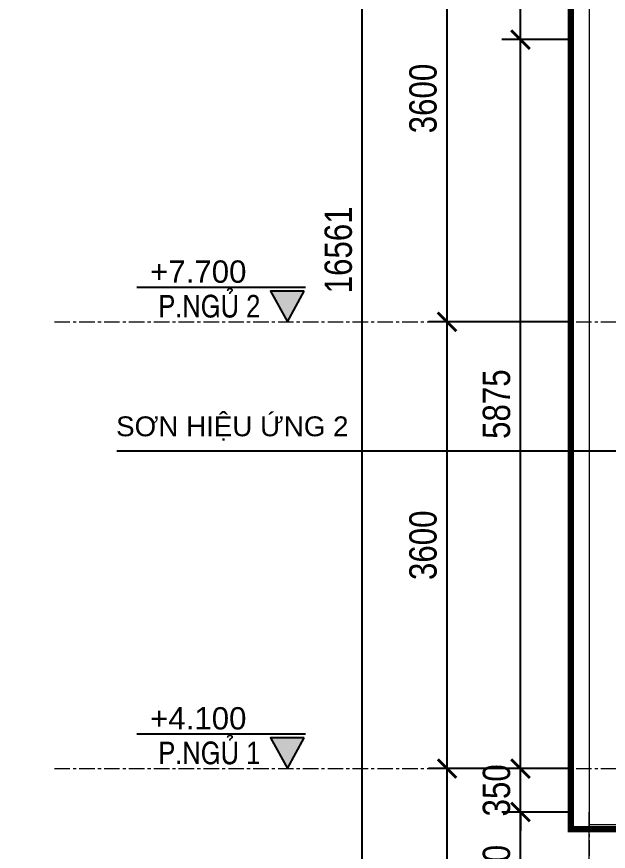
# Model space of a CAD drawing. Header units: inches. Extents: x 236662 to 497023, y -248575 to 81795.
# Drawn here: x 287752 to 292515, y -96818 to -90092 of the extents above; entities that cross this region are included whole.
import ezdxf
from ezdxf.enums import TextEntityAlignment as Align

# ---------------------------------------------------------------- set-up
doc = ezdxf.new("R2010")
doc.units = ezdxf.units.IN
doc.header["$LTSCALE"] = 10
doc.header["$MEASUREMENT"] = 0
doc.linetypes.add('ACAD_ISO02W100', pattern=[15, 12, -3])
doc.linetypes.add('CENTER', pattern=[2, 1.25, -0.25, 0.25, -0.25])
for name, color, linetype in [('01. HP_TEXT', 9, 'Continuous'), ('07. HP_KY HIEU', 43, 'Continuous'), ('08. HP_DIM', 118, 'Continuous'), ('K-THUOC', 8, 'Continuous')]:
    doc.layers.add(name, color=color, linetype=linetype)
for name, color, linetype, lineweight in [('02. HP_BE TONG', 1, 'Continuous', 35), ('03. HP_TUONG', 2, 'Continuous', 35), ('05. HP_TRUC', 251, 'CENTER', 5), ('06. HP_THAY 1', 134, 'Continuous', 15)]:
    doc.layers.add(name, color=color, linetype=linetype, lineweight=lineweight)
doc.styles.add('BIM STANDARDS', font='VAVOB.TTF')
doc.styles.add('Dimtext', font='vni.common.VAVON.ttf')
doc.styles.add('TEXT (none)', font='arial.ttf')
doc.styles.add('text2', font='VHELVCN.TTF')
doc.styles.add('VN-HELVE', font='VHELVEN.TTF')
doc.dimstyles.new('AL-100', dxfattribs={"dimtxt": 220, "dimasz": 150, "dimexe": 150, "dimexo": 150, "dimgap": 80, "dimtad": 1, "dimdec": 0, "dimzin": 9, "dimtxsty": 'text2', "dimblk": 'ARCHTICK', "dimcen": 1, "dimdle": 150, "dimclrd": 256, "dimclre": 256, "dimclrt": 7, "dimadec": 0, "dimazin": 0, "dimtfac": 1, "dimtdec": 0, "dimtix": 1, "dimtmove": 2, "dimatfit": 3, "dimldrblk": 'ARCHTICK', "dimfxl": 1, "dimtolj": 1, "dimtzin": 0, "dimlwd": -1, "dimlwe": -1, "dimarcsym": 0})
doc.dimstyles.new('BAN VE CUA 100', dxfattribs={"dimscale": 0, "dimtxt": 90, "dimasz": 50, "dimexe": 20, "dimexo": 50, "dimgap": 30, "dimtad": 1, "dimdec": 0, "dimdsep": 46, "dimtxsty": 'Dimtext', "dimblk": 'ARCHTICK', "dimcen": 250, "dimdle": 20, "dimclrd": 256, "dimclre": 256, "dimclrt": 7, "dimadec": 0, "dimazin": 0, "dimtfac": 1, "dimtdec": 0, "dimtix": 1, "dimtmove": 2, "dimatfit": 3, "dimfxl": 1, "dimtolj": 1, "dimarcsym": 0})

# ---------------------------------------------------------------- blocks, each defined once
blk = doc.blocks.new('KHUNG TEN A-3')
at = {"layer": '02. HP_BE TONG', "color": 1, "const_width": 0.5}
blk.add_lwpolyline([(15, 5), (415, 5), (415, 292), (15, 292)], close=True, dxfattribs=at)
at = {"layer": '06. HP_THAY 1'}
blk.add_lwpolyline([(0, 297), (420, 297), (420, 0), (0, 0)], close=True, dxfattribs=at)
at = {"layer": 'Defpoints'}
blk.add_lwpolyline([(0, 0), (420, 0), (420, 297), (0, 297)], close=True, dxfattribs=at)
blk = doc.blocks.new('ghi chu caoi tang')
at = {"ltscale": 100}
blk.add_lwpolyline([(613795.8, -45420), (612834, -45420)], dxfattribs=at)
at = {"flags": 128}
blk.add_lwpolyline([(613789.3, -45441.7), (613597, -45441.7), (613693.2, -45616.7)], close=True, dxfattribs=at)
blk.add_lwpolyline([(613789.3, -45441.7), (613597, -45441.7), (613693.2, -45616.7)], close=True, dxfattribs=at)
blk.add_solid([(613693.2, -45616.7), (613597, -45441.7), (613789.3, -45441.7)])
blk.add_solid([(613693.2, -45616.7), (613597, -45441.7), (613789.3, -45441.7)])
at = {"style": 'BIM STANDARDS'}
for p in [(613088.5, -45361.5), (613088.5, -45706.8)]:
    blk.add_attdef('COS-VEF', text='', height=176.8, dxfattribs=at).set_placement(p, align=Align.CENTER)
blk = doc.blocks.new('_ArchTick')
at = {"color": 0, "linetype": 'ByBlock', "const_width": 0.15}
blk.add_lwpolyline([(-0.5, -0.5), (0.5, 0.5)], dxfattribs=at)
blk = doc.blocks.new('*D249')
at = {"layer": '08. HP_DIM', "transparency": 16777216}
for p, q in [((291216.5, -100401.7), (291216.5, -96001.7)), ((292210.4, -96151.7), (291066.5, -96151.7)), ((292210.4, -100251.7), (291066.5, -100251.7))]:
    blk.add_line(p, q, dxfattribs=at)
at = {"layer": 'Defpoints', "color": 0, "transparency": 16777216}
for p in [(291216.5, -96151.7), (292360.4, -96151.7), (292360.4, -100251.7)]:
    blk.add_point(p, dxfattribs=at)
at = {"layer": '08. HP_DIM', "transparency": 16777216, "xscale": 150, "yscale": 150, "zscale": 150}
for p, rotation in [((291216.5, -96151.7), 90), ((291216.5, -100251.7), 270)]:
    blk.add_blockref('_ArchTick', p, dxfattribs=dict(at, rotation=rotation))
at = {"layer": '08. HP_DIM', "color": 7, "transparency": 16777216, "insert": (291024.1, -98201.7), "char_height": 220, "attachment_point": 5, "rotation": 90, "style": 'text2'}
blk.add_mtext('\\A1;4100', dxfattribs=at)
blk = doc.blocks.new('*D250')
at = {"layer": '08. HP_DIM', "transparency": 16777216}
for p, q in [((291216.5, -96301.7), (291216.5, -92401.7)), ((292210.4, -92551.7), (291066.5, -92551.7)), ((292210.4, -96151.7), (291066.5, -96151.7))]:
    blk.add_line(p, q, dxfattribs=at)
at = {"layer": 'Defpoints', "color": 0, "transparency": 16777216}
for p in [(291216.5, -92551.7), (292360.4, -92551.7), (292360.4, -96151.7)]:
    blk.add_point(p, dxfattribs=at)
at = {"layer": '08. HP_DIM', "transparency": 16777216, "xscale": 150, "yscale": 150, "zscale": 150}
for p, rotation in [((291216.5, -92551.7), 90), ((291216.5, -96151.7), 270)]:
    blk.add_blockref('_ArchTick', p, dxfattribs=dict(at, rotation=rotation))
at = {"layer": '08. HP_DIM', "color": 7, "transparency": 16777216, "insert": (291024.1, -94351.7), "char_height": 220, "attachment_point": 5, "rotation": 90, "style": 'text2'}
blk.add_mtext('\\A1;3600', dxfattribs=at)
blk = doc.blocks.new('*D251')
at = {"layer": '08. HP_DIM', "transparency": 16777216}
for p, q in [((291216.5, -92701.7), (291216.5, -88801.7)), ((292210.4, -88951.7), (291066.5, -88951.7)), ((292210.4, -92551.7), (291066.5, -92551.7))]:
    blk.add_line(p, q, dxfattribs=at)
at = {"layer": 'Defpoints', "color": 0, "transparency": 16777216}
for p in [(291216.5, -88951.7), (292360.4, -88951.7), (292360.4, -92551.7)]:
    blk.add_point(p, dxfattribs=at)
at = {"layer": '08. HP_DIM', "transparency": 16777216, "xscale": 150, "yscale": 150, "zscale": 150}
for p, rotation in [((291216.5, -88951.7), 90), ((291216.5, -92551.7), 270)]:
    blk.add_blockref('_ArchTick', p, dxfattribs=dict(at, rotation=rotation))
at = {"layer": '08. HP_DIM', "color": 7, "transparency": 16777216, "insert": (291024.1, -90751.7), "char_height": 220, "attachment_point": 5, "rotation": 90, "style": 'text2'}
blk.add_mtext('\\A1;3600', dxfattribs=at)
blk = doc.blocks.new('*D253')
at = {"layer": '08. HP_DIM', "transparency": 16777216}
for p, q in [((290534.5, -100401.7), (290534.5, -83540.7)), ((292210.4, -83690.7), (290384.5, -83690.7)), ((292210.4, -100251.7), (290384.5, -100251.7))]:
    blk.add_line(p, q, dxfattribs=at)
at = {"layer": 'Defpoints', "color": 0, "transparency": 16777216}
for p in [(290534.5, -83690.7), (292360.4, -83690.7, 4), (292360.4, -100251.7)]:
    blk.add_point(p, dxfattribs=at)
at = {"layer": '08. HP_DIM', "transparency": 16777216, "xscale": 150, "yscale": 150, "zscale": 150}
for p, rotation in [((290534.5, -83690.7), 90), ((290534.5, -100251.7), 270)]:
    blk.add_blockref('_ArchTick', p, dxfattribs=dict(at, rotation=rotation))
at = {"layer": '08. HP_DIM', "color": 7, "transparency": 16777216, "insert": (290342.1, -91971.2), "char_height": 220, "attachment_point": 5, "rotation": 90, "style": 'text2'}
blk.add_mtext('\\A1;16561', dxfattribs=at)
blk = doc.blocks.new('*D267')
at = {"layer": '08. HP_DIM', "transparency": 16777216}
for p, q in [((291808, -97601.7), (291808, -96351.7)), ((292210.4, -96501.7), (291658, -96501.7)), ((292960.4, -97451.7), (291658, -97451.7))]:
    blk.add_line(p, q, dxfattribs=at)
at = {"layer": 'Defpoints', "color": 0, "transparency": 16777216}
for p in [(291808, -96501.7), (292360.4, -96501.7), (293110.4, -97451.7)]:
    blk.add_point(p, dxfattribs=at)
at = {"layer": '08. HP_DIM', "transparency": 16777216, "xscale": 150, "yscale": 150, "zscale": 150}
for p, rotation in [((291808, -96501.7), 90), ((291808, -97451.7), 270)]:
    blk.add_blockref('_ArchTick', p, dxfattribs=dict(at, rotation=rotation))
at = {"layer": '08. HP_DIM', "color": 7, "transparency": 16777216, "insert": (291615.7, -96976.7), "char_height": 220, "attachment_point": 5, "rotation": 90, "style": 'text2'}
blk.add_mtext('\\A1;950', dxfattribs=at)
blk = doc.blocks.new('*D268')
at = {"layer": '08. HP_DIM', "transparency": 16777216}
for p, q in [((291808, -96151.7), (291808, -96001.7)), ((292210.4, -96151.7), (291658, -96151.7)), ((291808, -96501.7), (291808, -96151.7)), ((292210.4, -96501.7), (291658, -96501.7)), ((291808, -96501.7), (291808, -96651.7))]:
    blk.add_line(p, q, dxfattribs=at)
at = {"layer": 'Defpoints', "color": 0, "transparency": 16777216}
for p in [(291808, -96151.7), (292360.4, -96151.7), (292360.4, -96501.7)]:
    blk.add_point(p, dxfattribs=at)
at = {"layer": '08. HP_DIM', "transparency": 16777216, "xscale": 150, "yscale": 150, "zscale": 150}
for p, rotation in [((291808, -96151.7), 270), ((291808, -96501.7), 90)]:
    blk.add_blockref('_ArchTick', p, dxfattribs=dict(at, rotation=rotation))
at = {"layer": '08. HP_DIM', "color": 7, "transparency": 16777216, "insert": (291615.7, -96326.7), "char_height": 220, "attachment_point": 5, "rotation": 90, "style": 'text2'}
blk.add_mtext('\\A1;350', dxfattribs=at)
blk = doc.blocks.new('*D269')
at = {"layer": '08. HP_DIM', "transparency": 16777216}
for p, q in [((291808, -96301.7), (291808, -90127.1)), ((292210.4, -90277.1), (291658, -90277.1)), ((292210.4, -96151.7), (291658, -96151.7))]:
    blk.add_line(p, q, dxfattribs=at)
at = {"layer": 'Defpoints', "color": 0, "transparency": 16777216}
for p in [(291808, -90277.1), (292360.4, -90277.1), (292360.4, -96151.7)]:
    blk.add_point(p, dxfattribs=at)
at = {"layer": '08. HP_DIM', "transparency": 16777216, "xscale": 150, "yscale": 150, "zscale": 150}
for p, rotation in [((291808, -90277.1), 90), ((291808, -96151.7), 270)]:
    blk.add_blockref('_ArchTick', p, dxfattribs=dict(at, rotation=rotation))
at = {"layer": '08. HP_DIM', "color": 7, "transparency": 16777216, "insert": (291615.7, -93214.4), "char_height": 220, "attachment_point": 5, "rotation": 90, "style": 'text2'}
blk.add_mtext('\\A1;5875', dxfattribs=at)
blk = doc.blocks.new('*D270')
at = {"layer": '08. HP_DIM', "transparency": 16777216}
for p, q in [((291808, -90427.1), (291808, -89106.4)), ((293624, -89256.4), (291658, -89256.4)), ((292210.4, -90277.1), (291658, -90277.1))]:
    blk.add_line(p, q, dxfattribs=at)
at = {"layer": 'Defpoints', "color": 0, "transparency": 16777216}
for p in [(291808, -89256.4), (293774, -89256.4), (292360.4, -90277.1)]:
    blk.add_point(p, dxfattribs=at)
at = {"layer": '08. HP_DIM', "transparency": 16777216, "xscale": 150, "yscale": 150, "zscale": 150}
for p, rotation in [((291808, -89256.4), 90), ((291808, -90277.1), 270)]:
    blk.add_blockref('_ArchTick', p, dxfattribs=dict(at, rotation=rotation))
at = {"layer": '08. HP_DIM', "color": 7, "transparency": 16777216, "insert": (291615.7, -89766.8), "char_height": 220, "attachment_point": 5, "rotation": 90, "style": 'text2'}
blk.add_mtext('\\A1;1021', dxfattribs=at)
blk = doc.blocks.new('MATDUNG CT1')
at = {"layer": '06. HP_THAY 1'}
for p, q in [((-2750, 8650), (-2750, 0)), ((-2750, 0), (-2500, 0))]:
    blk.add_line(p, q, dxfattribs=at)

msp = doc.modelspace()

# ---------------------------------------------------------------- linework, layer by layer
at = {"layer": '05. HP_TRUC', "ltscale": 10}
for p, q in [((292360.4, -83129.3), (292360.4, -101712.8)), ((288055.7, -92551.7), (297231.7, -92551.7)), ((288055.7, -96151.7), (297231.7, -96151.7)), ((288055.7, -96151.7), (297231.7, -96151.7))]:
    msp.add_line(p, q, dxfattribs=at)
at = {"layer": '06. HP_THAY 1'}
for p in [(292360.4, -87956.7), (292360.4, -96971.7)]:
    msp.add_line(p, (292360.4, -96501.7), dxfattribs=at)
at = {"layer": '07. HP_KY HIEU', "linetype": 'ACAD_ISO02W100', "ltscale": 5, "const_width": 50, "elevation": -12.6}
msp.add_lwpolyline([(292213.3, -96640.1), (292213.3, -87750.8), (295265, -87750.8), (295265, -96640.1)], close=True, dxfattribs=at)

# ---------------------------------------------------------------- block references
at = {"color": 1, "extrusion": (-2.60012e-09, -0.006863, 0.999976), "xscale": 75.4676488820624, "yscale": 75.4676488820624, "zscale": 75.4676488820624, "rotation": 269.9999565870517}
msp.add_blockref('KHUNG TEN A-3', (282444.6, -78209.2, 567.6), dxfattribs=at)
ref = msp.add_blockref('ghi chu caoi tang', (-576459, -28151.6), dxfattribs=dict(xscale=1.411764681339263, yscale=1.411764711141586, zscale=1.411764705882352))
ref.add_attrib('COS-VEF', 'P.NGUÛ 2', dxfattribs={"height": 180, "style": 'text2'}).set_placement((289302.5, -92334.7), align=Align.TOP_CENTER)
ref.add_attrib('COS-VEF', '+7.700', dxfattribs={"height": 180, "style": 'VN-HELVE'}).set_placement((289213.6, -92236.3), align=Align.CENTER)
ref = msp.add_blockref('ghi chu caoi tang', (-576459, -31751.6), dxfattribs=dict(xscale=1.411764681339263, yscale=1.411764711141586, zscale=1.411764705882352))
ref.add_attrib('COS-VEF', 'P.NGUÛ 1', dxfattribs={"height": 180, "style": 'text2'}).set_placement((289302.5, -95934.7), align=Align.TOP_CENTER)
ref.add_attrib('COS-VEF', '+4.100', dxfattribs={"height": 180, "style": 'VN-HELVE'}).set_placement((289213.6, -95836.3), align=Align.CENTER)
at = {"layer": '03. HP_TUONG'}
msp.add_blockref('MATDUNG CT1', (295110.4, -96601.7), dxfattribs=at)

# ---------------------------------------------------------------- texts
at = {"layer": '01. HP_TEXT', "style": 'TEXT (none)'}
msp.add_text('SƠN HIỆU ỨNG 2', height=159.876, dxfattribs=at).set_placement((288552, -93473.2))

# ---------------------------------------------------------------- dimensions: what is measured, and where the dimension line sits
at = {"layer": '08. HP_DIM'}
for base, p1, p2, picture, middle in [((290534.5, -83690.7), (292360.4, -100251.7), (292360.4, -83690.7, 4), '*D253', (290342.1, -91971.2)), ((291216.5, -88951.7), (292360.4, -92551.7), (292360.4, -88951.7), '*D251', (291024.1, -90751.7)), ((291808, -89256.4), (292360.4, -90277.1), (293774, -89256.4), '*D270', (291615.7, -89766.8)), ((291808, -90277.1), (292360.4, -96151.7), (292360.4, -90277.1), '*D269', (291615.7, -93214.4)), ((291216.5, -92551.7), (292360.4, -96151.7), (292360.4, -92551.7), '*D250', (291024.1, -94351.7)), ((291216.5, -96151.7), (292360.4, -100251.7), (292360.4, -96151.7), '*D249', (291024.1, -98201.7)), ((291808, -96151.7), (292360.4, -96501.7), (292360.4, -96151.7), '*D268', (291615.7, -96326.7)), ((291808, -96501.7), (293110.4, -97451.7), (292360.4, -96501.7), '*D267', (291615.7, -96976.7))]:
    dim = msp.add_linear_dim(base=base, p1=p1, p2=p2, angle=90, dimstyle='AL-100', dxfattribs=at)
    dim.commit()
    dim.dimension.update_dxf_attribs({"geometry": picture, "text_midpoint": middle})

# ---------------------------------------------------------------- leaders
at = {"layer": 'K-THUOC'}
msp.add_leader([(293475.5, -93593.8), (288558.8, -93593.8)], dimstyle='BAN VE CUA 100', override={"dimscale": 1, "dimasz": 100, "dimtad": 0}, dxfattribs=at)

doc.saveas('drawing.dxf')
